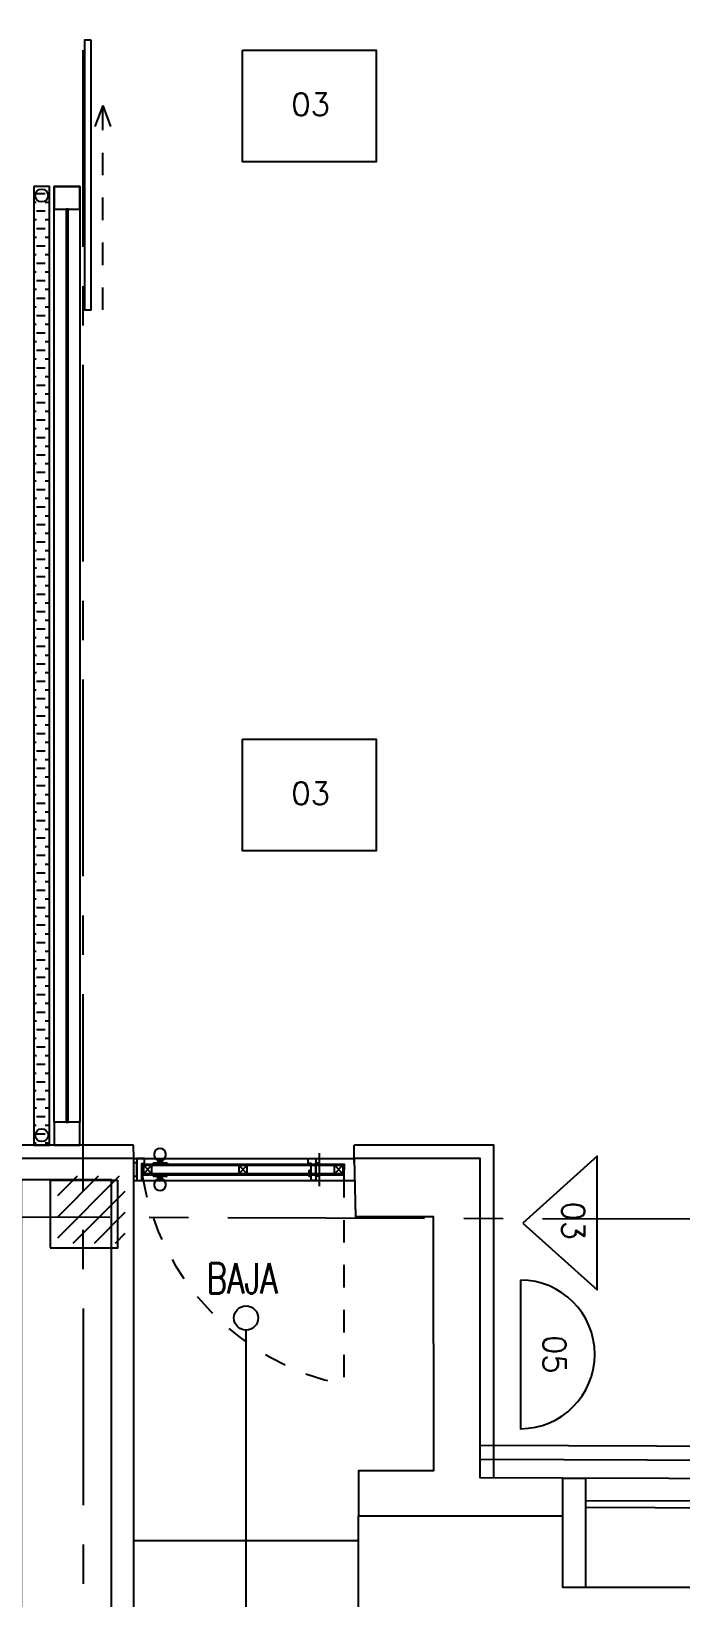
# Model space of a CAD drawing. Extents: x -4 to 325, y -1 to 181.
# Drawn here: x 7.65 to 10.54, y 3.9 to 10.87 of the extents above; entities that cross this region are included whole.
import ezdxf
from ezdxf.enums import TextEntityAlignment as Align

# ---------------------------------------------------------------- set-up
doc = ezdxf.new("R2010")
doc.units = 0
doc.header["$LTSCALE"] = 0.7
doc.header["$MEASUREMENT"] = 0
for name, pattern in [('REC4_A1-00_PLANTA GENERAL$0$X-PP$0$AXA-PP-PB$0$AXA-PP-PB$0$DEMO', [0.2, 0.1, -0.1]), ('REC4_A1-00_PLANTA GENERAL$1$X-BB$0$CENTER', [2, 1.25, -0.25, 0.25, -0.25]), ('REC4_A1-00_PLANTA GENERAL$1$X-BB$0$HIDDEN2', [0.1875, 0.125, -0.0625]), ('X-BB$0$HIDDEN2', [0.1875, 0.125, -0.0625])]:
    doc.linetypes.add(name, pattern=pattern)
doc.layers.get('0').update_dxf_attribs({"linetype": 'CONTINUOUS'})
for name, color, linetype in [('REC4_A1-00_PLANTA GENERAL$0$BB$0$A-DOOR', 251, 'CONTINUOUS'), ('REC4_A1-00_PLANTA GENERAL$0$BB$0$A-WALL-HEAD', 251, 'CONTINUOUS'), ('REC4_A1-00_PLANTA GENERAL$0$PP$0$I-FLOR-RAIS', 253, 'CONTINUOUS'), ('REC4_A1-00_PLANTA GENERAL$1$ACABADO INTERIOR', 4, 'CONTINUOUS'), ('REC4_A1-00_PLANTA GENERAL$1$BB$0$A-COLS', 251, 'CONTINUOUS'), ('REC4_A1-00_PLANTA GENERAL$1$BB$0$A-GLAZ', 251, 'CONTINUOUS'), ('REC4_A1-00_PLANTA GENERAL$1$BB$0$A-GRID', 251, 'REC4_A1-00_PLANTA GENERAL$1$X-BB$0$CENTER'), ('REC4_A1-00_PLANTA GENERAL$1$BB$0$A-NOTE-BB', 251, 'CONTINUOUS'), ('REC4_A1-00_PLANTA GENERAL$1$BB$0$A-WALL-FULL', 251, 'CONTINUOUS'), ('REC4_A1-00_PLANTA GENERAL$1$BB$0$A-WALL-PRHT', 251, 'CONTINUOUS'), ('REC4_A1-00_PLANTA GENERAL$1$FN$0$I-FURN-FREE', 1, 'CONTINUOUS'), ('REC4_A1-00_PLANTA GENERAL$1$LAMBRINES', 3, 'CONTINUOUS'), ('REC4_A1-00_PLANTA GENERAL$1$PP$0$I-CANCELERIA', 253, 'CONTINUOUS'), ('REC4_A1-00_PLANTA GENERAL$1$PP$0$I-FLOR-CASE', 253, 'CONTINUOUS'), ('REC4_A1-00_PLANTA GENERAL$1$PP$0$I-GLAZ', 253, 'CONTINUOUS')]:
    doc.layers.add(name, color=color, linetype=linetype)
doc.styles.add('REC4_A1-00_PLANTA GENERAL$0$X-FN$0$ARIAL', font='arial.ttf')
doc.styles.add('REC4_A1-00_PLANTA GENERAL$1$X-BB$0$ROMANS', font='romans.shx', dxfattribs={"width": 0.75})
doc.styles.add('ROMANS', font='romans.shx', dxfattribs={"width": 0.75})

# ---------------------------------------------------------------- blocks, each defined once
blk = doc.blocks.new('REC4_A1-00_PLANTA GENERAL', base_point=(3911.2412, -3265.1096))
at = {"layer": 'REC4_A1-00_PLANTA GENERAL$0$PP$0$I-FLOR-RAIS'}
h = blk.add_hatch(dxfattribs=at)
h.set_pattern_fill('DASH', color=256, scale=0.31)
h.paths.add_polyline_path([(7.662, 10.1839), (7.662, 5.918), (7.7315, 5.918), (7.7315, 10.1839)])
at = {"layer": 'REC4_A1-00_PLANTA GENERAL$1$BB$0$A-GRID'}
h = blk.add_hatch(dxfattribs=at)
h.set_pattern_fill('ANSI31', color=8, scale=0.53)
h.set_pattern_definition([(45, (0.03352, 0.020166), (-0.046845824, 0.046845824), [])])
h.paths.add_polyline_path([(1.5678, 35.8547), (1.2166, 35.8547), (1.2166, 35.4908), (1.5678, 35.4908)])
h.paths.add_polyline_path([(8.0551, 35.8047), (7.7553, 35.8047), (7.7553, 35.5143), (8.0551, 35.5143)])
h.paths.add_polyline_path([(14.5753, 35.809), (14.2754, 35.809), (14.2754, 35.5187), (14.5753, 35.5187)])
h.paths.add_polyline_path([(21.0466, 35.804), (20.7468, 35.804), (20.7468, 35.5137), (21.0466, 35.5137)])
edge = h.paths.add_edge_path()
edge.add_arc((27.4259, 35.604), 0.1568, 0, 360)
h.paths.add_polyline_path([(34.1147, 35.7939), (33.8148, 35.7939), (33.8148, 35.5036), (34.1147, 35.5036)])
h.paths.add_polyline_path([(40.5576, 35.789), (40.2578, 35.789), (40.2578, 35.4986), (40.5576, 35.4986)])
edge = h.paths.add_edge_path()
edge.add_arc((46.9701, 35.6385), 0.2128, 0, 360)
edge = h.paths.add_edge_path()
edge.add_arc((33.9335, 29.5702), 0.1716, 0, 360)
h.paths.add_polyline_path([(1.5768, 29.8317), (1.2256, 29.8317), (1.2256, 29.4678), (1.5768, 29.4678)])
h.paths.add_polyline_path([(8.0508, 29.7868), (7.75, 29.7868), (7.75, 29.4871), (8.0508, 29.4871)])
h.paths.add_polyline_path([(14.3851, 29.7988), (14.2624, 29.7988), (14.2624, 29.4991), (14.3821, 29.4991)])
h.paths.add_polyline_path([(14.5632, 29.7988), (14.3851, 29.7988), (14.3821, 29.4991), (14.5632, 29.4991)])
h.paths.add_polyline_path([(21.1221, 29.5527), (20.7989, 29.5517), (20.7989, 29.3933), (21.1221, 29.3933)])
h.paths.add_polyline_path([(21.1221, 29.8224), (21.0453, 29.8224), (20.7989, 29.8217), (20.7989, 29.5517), (21.1221, 29.5527)])
h.paths.add_polyline_path([(27.542, 29.7729), (27.2913, 29.7729), (27.2913, 29.5231), (27.542, 29.5231)])
h.paths.add_polyline_path([(40.5264, 29.7716), (40.2757, 29.7716), (40.2757, 29.5218), (40.5264, 29.5218)])
h.paths.add_polyline_path([(47.0764, 29.8019), (46.7664, 29.8019), (46.7664, 29.4919), (47.0764, 29.4919)])
h.paths.add_polyline_path([(1.565, 23.8478), (1.2138, 23.8478), (1.2138, 23.4839), (1.565, 23.4839)])
h.paths.add_polyline_path([(7.9956, 23.8084), (7.6948, 23.8084), (7.6948, 23.5086), (7.9956, 23.5086)])
h.paths.add_polyline_path([(14.5958, 23.8058), (14.2249, 23.8067), (14.2249, 23.507), (14.5929, 23.5061)])
h.paths.add_polyline_path([(14.5258, 23.8058), (14.5958, 23.8058), (14.5929, 23.5061), (14.5258, 23.5061)], flags=16)
h.paths.add_polyline_path([(27.5327, 23.7392), (27.282, 23.7392), (27.282, 23.4894), (27.5327, 23.4894)])
edge = h.paths.add_edge_path()
edge.add_arc((33.9155, 23.6003), 0.1566, 0, 360)
h.paths.add_polyline_path([(40.5198, 23.6763), (40.2691, 23.6763), (40.2691, 23.4631), (40.5198, 23.4631)])
h.paths.add_polyline_path([(40.5198, 23.7129), (40.269, 23.7129), (40.269, 23.6763), (40.5198, 23.6763)])
h.paths.add_polyline_path([(47.0605, 23.6763), (46.8098, 23.6763), (46.8098, 23.4498), (47.0605, 23.4498)])
h.paths.add_polyline_path([(47.0605, 23.6997), (46.8098, 23.6997), (46.8098, 23.6763), (47.0605, 23.6763)])
h.paths.add_polyline_path([(1.5458, 17.8473), (1.1946, 17.8473), (1.1946, 17.4834), (1.5458, 17.4834)])
h.paths.add_polyline_path([(8.0633, 17.8071), (7.7625, 17.8071), (7.7625, 17.5074), (8.0633, 17.5074)])
h.paths.add_polyline_path([(14.4343, 17.7919), (14.3217, 17.7919), (14.3217, 17.4921), (14.4285, 17.4921)])
h.paths.add_polyline_path([(14.6226, 17.7919), (14.4343, 17.7919), (14.4285, 17.4921), (14.6226, 17.4921)])
h.paths.add_polyline_path([(27.5235, 17.756), (27.2727, 17.756), (27.2727, 17.5062), (27.5235, 17.5062)])
edge = h.paths.add_edge_path()
edge.add_arc((33.905, 17.5767), 0.1574, 0, 360)
h.paths.add_polyline_path([(40.5132, 17.7384), (40.3113, 17.7384), (40.3113, 17.5259), (40.5132, 17.5259)])
h.paths.add_polyline_path([(40.3113, 17.7384), (40.2625, 17.7384), (40.2625, 17.4886), (40.5132, 17.4886), (40.5132, 17.5259), (40.3113, 17.5259)])
h.paths.add_polyline_path([(47.0683, 17.7542), (46.7674, 17.7542), (46.7674, 17.5259), (47.0683, 17.5259)])
h.paths.add_polyline_path([(47.0683, 17.5259), (46.7674, 17.5259), (46.7674, 17.4544), (47.0683, 17.4544)])
h.paths.add_polyline_path([(1.5739, 11.86), (1.2227, 11.86), (1.2227, 11.4962), (1.5739, 11.4962)])
h.paths.add_polyline_path([(8.0659, 11.8138), (7.765, 11.8138), (7.765, 11.514), (8.0659, 11.514)])
h.paths.add_polyline_path([(14.5258, 11.7988), (14.2249, 11.7988), (14.2249, 11.499), (14.5258, 11.499)])
h.paths.add_polyline_path([(21.0742, 11.6829), (20.7512, 11.6844), (20.7512, 11.4144), (21.0742, 11.4144)])
h.paths.add_polyline_path([(21.0742, 11.7656), (20.7512, 11.7656), (20.7512, 11.6844), (21.0742, 11.6829)])
h.paths.add_polyline_path([(27.5142, 11.7439), (27.2635, 11.7439), (27.2635, 11.4941), (27.5142, 11.4941)])
edge = h.paths.add_edge_path()
edge.add_arc((33.8803, 11.59), 0.1553, 0, 360)
h.paths.add_polyline_path([(40.5065, 11.7154), (40.2558, 11.7154), (40.2558, 11.464), (40.5065, 11.464)])
h.paths.add_polyline_path([(47.0258, 11.6987), (46.775, 11.6987), (46.775, 11.4489), (47.0258, 11.4489)])
h.paths.add_polyline_path([(1.5513, 5.8383), (1.2001, 5.8383), (1.2001, 5.4744), (1.5513, 5.4744)])
h.paths.add_polyline_path([(8.0395, 5.7813), (7.7676, 5.7813), (7.7676, 5.4815), (8.0395, 5.4815)])
h.paths.add_polyline_path([(8.0685, 5.7813), (8.0395, 5.7813), (8.0395, 5.4815), (8.0685, 5.4815)])
h.paths.add_polyline_path([(14.5132, 5.7555), (14.2123, 5.7555), (14.2123, 5.4558), (14.5132, 5.4558)])
h.paths.add_polyline_path([(21.0084, 5.7048), (20.7577, 5.7048), (20.7577, 5.455), (21.0084, 5.455)])
h.paths.add_polyline_path([(27.5299, 5.7035), (27.229, 5.7035), (27.229, 5.4037), (27.5299, 5.4037)])
h.paths.add_polyline_path([(34.0162, 5.6528), (33.7655, 5.6528), (33.7655, 5.403), (34.0162, 5.403)])
h.paths.add_polyline_path([(40.4672, 5.6155), (40.2072, 5.6155), (40.2072, 5.3555), (40.4672, 5.3555)])
edge = h.paths.add_edge_path()
edge.add_arc((46.8827, 5.476), 0.1877, 0, 360)
at = {"layer": 'REC4_A1-00_PLANTA GENERAL$0$BB$0$A-DOOR'}
for p, q in [((8.1489, 5.8287), (8.1862, 5.7895)), ((8.1489, 5.7895), (8.1862, 5.8287)), ((8.1919, 5.8385), (8.2547, 5.8385)), ((8.1919, 5.8385), (8.1919, 5.8336)), ((8.1919, 5.8385), (8.1919, 5.8336)), ((8.1929, 5.8385), (8.1929, 5.8336)), ((8.1939, 5.8385), (8.1939, 5.8336)), ((8.1948, 5.8385), (8.1948, 5.8336)), ((8.1958, 5.8385), (8.1958, 5.8336)), ((8.1968, 5.8385), (8.1968, 5.8336)), ((8.1978, 5.8385), (8.1978, 5.8336)), ((8.1988, 5.8385), (8.1988, 5.8336)), ((8.2007, 5.8385), (8.2007, 5.8336)), ((8.2027, 5.8385), (8.2027, 5.8336)), ((8.2047, 5.8385), (8.2047, 5.8336)), ((8.2076, 5.8385), (8.2076, 5.8336)), ((8.2115, 5.8385), (8.2115, 5.8336)), ((8.2135, 5.8512), (8.2331, 5.8512)), ((8.2135, 5.8512), (8.2135, 5.8385)), ((8.215, 5.8512), (8.215, 5.8385)), ((8.2164, 5.8512), (8.2164, 5.8385)), ((8.2164, 5.8385), (8.2164, 5.8336)), ((8.2194, 5.8512), (8.2194, 5.8385)), ((8.2233, 5.8385), (8.2233, 5.8336)), ((8.2272, 5.8512), (8.2272, 5.8385)), ((8.2302, 5.8512), (8.2302, 5.8385)), ((8.2302, 5.8385), (8.2302, 5.8336)), ((8.2316, 5.8512), (8.2316, 5.8385)), ((8.2331, 5.8512), (8.2331, 5.8385)), ((8.2351, 5.8385), (8.2351, 5.8336)), ((8.239, 5.8385), (8.239, 5.8336)), ((8.2419, 5.8385), (8.2419, 5.8336)), ((8.2439, 5.8385), (8.2439, 5.8336)), ((8.2459, 5.8385), (8.2459, 5.8336)), ((8.2478, 5.8385), (8.2478, 5.8336)), ((8.2488, 5.8385), (8.2488, 5.8336)), ((8.2498, 5.8385), (8.2498, 5.8336)), ((8.2508, 5.8385), (8.2508, 5.8336)), ((8.2517, 5.8385), (8.2517, 5.8336)), ((8.2527, 5.8385), (8.2527, 5.8336)), ((8.2537, 5.8385), (8.2537, 5.8336)), ((8.2547, 5.8385), (8.2547, 5.8336)), ((8.2547, 5.8385), (8.2547, 5.8336)), ((8.574, 5.7895), (8.6113, 5.8287)), ((8.574, 5.8287), (8.6113, 5.7895)), ((8.8873, 5.8068), (8.8886, 5.8068)), ((8.8873, 5.7837), (8.8873, 5.8068)), ((8.8886, 5.8068), (8.8886, 5.7843)), ((8.8896, 5.8068), (8.8909, 5.8068)), ((8.8896, 5.8068), (8.8896, 5.7843)), ((8.8909, 5.8068), (8.8909, 5.7837)), ((9.0364, 5.8287), (8.9991, 5.7895)), ((9.0364, 5.7895), (8.9991, 5.8287)), ((8.1919, 5.7797), (8.1919, 5.7846)), ((8.1919, 5.7797), (8.1919, 5.7846)), ((8.1919, 5.7797), (8.2547, 5.7797)), ((8.1929, 5.7797), (8.1929, 5.7846)), ((8.1939, 5.7797), (8.1939, 5.7846)), ((8.1948, 5.7797), (8.1948, 5.7846)), ((8.1958, 5.7797), (8.1958, 5.7846)), ((8.1968, 5.7797), (8.1968, 5.7846)), ((8.1978, 5.7797), (8.1978, 5.7846)), ((8.1988, 5.7797), (8.1988, 5.7846)), ((8.2007, 5.7797), (8.2007, 5.7846)), ((8.2027, 5.7797), (8.2027, 5.7846)), ((8.2047, 5.7797), (8.2047, 5.7846)), ((8.2076, 5.7797), (8.2076, 5.7846)), ((8.2115, 5.7797), (8.2115, 5.7846)), ((8.2135, 5.767), (8.2135, 5.7797)), ((8.2135, 5.767), (8.2331, 5.767)), ((8.215, 5.767), (8.215, 5.7797)), ((8.2164, 5.7797), (8.2164, 5.7846)), ((8.2164, 5.767), (8.2164, 5.7797)), ((8.2194, 5.767), (8.2194, 5.7797)), ((8.2233, 5.7797), (8.2233, 5.7846)), ((8.2272, 5.767), (8.2272, 5.7797)), ((8.2302, 5.7797), (8.2302, 5.7846)), ((8.2302, 5.767), (8.2302, 5.7797)), ((8.2316, 5.767), (8.2316, 5.7797)), ((8.2331, 5.767), (8.2331, 5.7797)), ((8.2351, 5.7797), (8.2351, 5.7846)), ((8.239, 5.7797), (8.239, 5.7846)), ((8.2419, 5.7797), (8.2419, 5.7846)), ((8.2439, 5.7797), (8.2439, 5.7846)), ((8.2459, 5.7797), (8.2459, 5.7846)), ((8.2478, 5.7797), (8.2478, 5.7846)), ((8.2488, 5.7797), (8.2488, 5.7846)), ((8.2498, 5.7797), (8.2498, 5.7846)), ((8.2508, 5.7797), (8.2508, 5.7846)), ((8.2517, 5.7797), (8.2517, 5.7846)), ((8.2527, 5.7797), (8.2527, 5.7846)), ((8.2537, 5.7797), (8.2537, 5.7846)), ((8.2547, 5.7797), (8.2547, 5.7846)), ((8.2547, 5.7797), (8.2547, 5.7846))]:
    blk.add_line(p, q, dxfattribs=at)
at = {"layer": 'REC4_A1-00_PLANTA GENERAL$0$BB$0$A-DOOR', "color": 8, "linetype": 'REC4_A1-00_PLANTA GENERAL$1$X-BB$0$HIDDEN2'}
blk.add_line((9.0413, 5.7846), (9.0413, 4.8527), dxfattribs=at)
at = {"layer": 'REC4_A1-00_PLANTA GENERAL$0$BB$0$A-DOOR'}
for points in [[(8.1203, 5.8581), (8.1203, 5.76), (8.1419, 5.76), (8.1419, 5.8355), (8.1546, 5.8355), (8.1546, 5.8581), (8.1203, 5.8581), (8.1203, 5.8581)], [(8.9167, 5.8581), (8.9167, 5.76), (8.8951, 5.76), (8.8951, 5.8355), (8.8824, 5.8355), (8.8824, 5.8581), (8.9167, 5.8581), (8.9167, 5.8581)], [(9.0364, 5.7895), (8.1489, 5.7895), (8.1489, 5.8287), (9.0364, 5.8287)]]:
    blk.add_lwpolyline(points, dxfattribs=at)
for points in [[(8.1203, 5.8385), (8.1203, 5.8385), (8.1056, 5.8385), (8.1056, 5.8385), (8.1056, 5.7797), (8.1203, 5.7797)], [(9.0413, 5.7846), (8.144, 5.7846), (8.144, 5.8336), (9.0432, 5.8336), (9.0432, 5.8078), (9.0413, 5.8078)], [(8.1489, 5.7895), (8.1862, 5.7895), (8.1862, 5.8287), (8.1489, 5.8287)], [(8.574, 5.7895), (8.6113, 5.7895), (8.6113, 5.8287), (8.574, 5.8287)], [(8.9167, 5.8385), (8.9167, 5.8385), (8.9314, 5.8385), (8.9314, 5.8385), (8.9314, 5.7797), (8.9167, 5.7797)], [(9.0364, 5.7895), (8.9991, 5.7895), (8.9991, 5.8287), (9.0364, 5.8287)]]:
    blk.add_lwpolyline(points, close=True, dxfattribs=at)
blk.add_circle((8.8891, 5.7814), 0.00296, dxfattribs=at)
for centre, start, end in [((8.2233, 5.8758), 291.73846, 248.26154), ((8.2233, 5.7424), 111.73846, 68.26154)]:
    blk.add_arc(centre, 0.0265, start, end, dxfattribs=at)
at = {"layer": 'REC4_A1-00_PLANTA GENERAL$0$BB$0$A-DOOR', "color": 8, "linetype": 'REC4_A1-00_PLANTA GENERAL$1$X-BB$0$HIDDEN2'}
blk.add_arc((9.2671, 5.9681), 1.138, 189.28111, 258.55301, dxfattribs=at)
at = {"layer": 'REC4_A1-00_PLANTA GENERAL$0$BB$0$A-WALL-HEAD'}
for p, q in [((8.1056, 5.8581), (9.0865, 5.8581)), ((8.1056, 5.76), (9.0865, 5.76))]:
    blk.add_line(p, q, dxfattribs=at)
at = {"layer": 'REC4_A1-00_PLANTA GENERAL$0$PP$0$I-FLOR-RAIS', "linetype": 'REC4_A1-00_PLANTA GENERAL$0$X-PP$0$AXA-PP-PB$0$AXA-PP-PB$0$DEMO'}
for points in [[(7.9689, 9.6343), (7.9689, 10.5448), (7.9273, 10.436)], [(7.9689, 10.5448), (8.0074, 10.4389)]]:
    blk.add_lwpolyline(points, dxfattribs=at)
at = {"layer": 'REC4_A1-00_PLANTA GENERAL$1$ACABADO INTERIOR'}
blk.add_lwpolyline([(47.6555, 4.3675), (9.6483, 4.5182)], dxfattribs=at)
at = {"layer": 'REC4_A1-00_PLANTA GENERAL$1$BB$0$A-COLS'}
for points in [[(7.7341, 5.4614), (8.0349, 5.4614), (8.0349, 5.7611), (7.7341, 5.7611)], [(10.116, 3.95), (10.016, 3.95), (10.016, 4.4355), (10.116, 4.4351)]]:
    blk.add_lwpolyline(points, close=True, dxfattribs=at)
at = {"layer": 'REC4_A1-00_PLANTA GENERAL$1$BB$0$A-GLAZ'}
for points in [[(11.0484, 4.3314), (10.116, 4.3351)], [(11.0483, 4.3014), (10.1159, 4.3051)]]:
    blk.add_lwpolyline(points, dxfattribs=at)
at = {"layer": 'REC4_A1-00_PLANTA GENERAL$1$BB$0$A-GRID'}
blk.add_line((-2.6753, 5.6297, 1.5468), (52.8043, 5.4615, -3.1299), dxfattribs=at)
blk.add_lwpolyline([(7.8833, -1.2847), (7.8727, 43.0092)], dxfattribs=at)
at = {"layer": 'REC4_A1-00_PLANTA GENERAL$1$BB$0$A-WALL-FULL'}
for p, q in [((8.1056, 5.8827), (8.1056, 5.7355)), ((8.9314, 5.8827), (8.9314, 5.7355)), ((8.1059, 4.158), (9.1059, 4.158))]:
    blk.add_line(p, q, dxfattribs=at)
for points in [[(7.5059, 5.858), (7.5059, 1.258), (8.1059, 1.258), (8.1059, 5.858)], [(7.6059, 1.358), (7.6059, 5.7649), (8.0059, 5.7649), (8.0059, 1.358)]]:
    blk.add_lwpolyline(points, close=True, dxfattribs=at)
for points in [[(10.016, 4.4355), (9.6482, 4.437), (9.6486, 5.8576), (9.0868, 5.8581), (9.0923, 5.6), (9.4386, 5.6), (9.4409, 4.4683), (9.1059, 4.4683), (9.1059, 4.2683), (10.016, 4.2683)], [(45.765, 4.2938), (10.116, 4.4351)]]:
    blk.add_lwpolyline(points, dxfattribs=at)
for points in [[(7.0059, 1.258, 1), (8.6059, 1.258), (8.6059, 5.0947)], [(6.5059, 4.3), (6.5059, 1.258, 1), (9.1059, 1.258), (9.1059, 4.2683)]]:
    blk.add_lwpolyline(points, format="xyb", dxfattribs=at)
blk.add_circle((8.6059, 5.1486), 0.0539, dxfattribs=at)
at = {"layer": 'REC4_A1-00_PLANTA GENERAL$1$BB$0$A-WALL-PRHT'}
blk.add_lwpolyline([(45.715, 3.95), (45.765, 3.95), (10.116, 3.95)], dxfattribs=at)
at = {"layer": 'REC4_A1-00_PLANTA GENERAL$1$LAMBRINES'}
for points in [[(8.1056, 5.9181), (7.4459, 5.918), (7.4459, 4.6463), (6.6606, 4.6463)], [(8.1059, 5.858), (8.1056, 5.9181)], [(9.0865, 5.8385), (9.0869, 5.9176)], [(9.7082, 4.437), (9.7086, 5.9176), (9.0869, 5.9176)], [(9.6488, 4.582), (47.656, 4.4384)]]:
    blk.add_lwpolyline(points, dxfattribs=at)
at = {"layer": 'REC4_A1-00_PLANTA GENERAL$1$PP$0$I-CANCELERIA'}
for points in [[(7.8665, 10.1839), (7.8665, 6.0197), (7.7522, 6.0197), (7.7522, 10.1839)], [(7.8665, 10.0823), (7.8665, 10.1839), (7.7522, 10.1839), (7.7522, 10.0823)], [(7.8665, 5.9181), (7.8665, 6.0197), (7.7522, 6.0197), (7.7522, 5.9181)]]:
    blk.add_lwpolyline(points, close=True, dxfattribs=at)
at = {"layer": 'REC4_A1-00_PLANTA GENERAL$1$PP$0$I-FLOR-CASE'}
blk.add_lwpolyline([(7.662, 10.1839), (7.662, 5.918), (7.7315, 5.918), (7.7315, 10.1839)], close=True, dxfattribs=at)
for centre in [(7.6961, 10.1437), (7.6968, 5.962)]:
    blk.add_circle(centre, 0.0285, dxfattribs=at)
at = {"layer": 'REC4_A1-00_PLANTA GENERAL$1$PP$0$I-GLAZ'}
for points in [[(7.9165, 10.8343), (7.8865, 10.8343), (7.8865, 9.6343), (7.9165, 9.6343)], [(7.8048, 6.0197), (7.8138, 6.0197), (7.8138, 10.0823), (7.8048, 10.0823)]]:
    blk.add_lwpolyline(points, close=True, dxfattribs=at)
at = {"layer": 'REC4_A1-00_PLANTA GENERAL$1$BB$0$A-NOTE-BB', "insert": (8.4303, 5.3928, -3.3323), "char_height": 0.13508, "width": 0.611892, "attachment_point": 1, "style": 'REC4_A1-00_PLANTA GENERAL$1$X-BB$0$ROMANS'}
blk.add_mtext('\\A1;BAJA', dxfattribs=at)
at = {"layer": 'REC4_A1-00_PLANTA GENERAL$1$FN$0$I-FURN-FREE', "style": 'REC4_A1-00_PLANTA GENERAL$0$X-FN$0$ARIAL', "text_generation_flag": 4}
for tag, p, height in [('ITEXT', (44.0612, 35.3807), 0.0358), ('CAPQT', (44.1235, 34.7232), 0.00704), ('CAPMC', (44.1235, 34.7232), 0.00704), ('CAPMG', (44.1235, 34.7232), 0.00704), ('STYLE', (44.1235, 34.7232), 0.0572), ('STYLE', (44.1235, 34.7232), 0.0572), ('CAPPN', (44.1235, 34.7232), 0.0715), ('L3', (44.1235, 34.7232), 0.0715), ('L1', (44.1235, 34.7232), 0.0715), ('L2', (44.1235, 34.7232), 0.0715)]:
    blk.add_attdef(tag, p, '', height=height, dxfattribs=at)
for tag, p, height, rotation in [('ITEXT', (42.9913, 35.0599), 0.0358, 30), ('ITEXT', (45.1482, 35.1235), 0.0358, 330), ('STYLE', (43.374, 34.5216), 0.0572, 30), ('STYLE', (43.374, 34.5216), 0.0572, 30), ('CAPPN', (43.374, 34.5216), 0.0715, 30), ('L1', (43.374, 34.5216), 0.0715, 30), ('L2', (43.374, 34.5216), 0.0715, 30), ('CAPMG', (43.374, 34.5216), 0.00704, 30), ('CAPMC', (43.374, 34.5216), 0.00704, 30), ('CAPQT', (43.374, 34.5216), 0.00704, 30), ('L3', (43.374, 34.5216), 0.0715, 30), ('L1', (44.8734, 34.523), 0.0715, 330), ('L3', (44.8734, 34.523), 0.0715, 330), ('L2', (44.8734, 34.523), 0.0715, 330), ('CAPPN', (44.8734, 34.523), 0.0715, 330), ('STYLE', (44.8734, 34.523), 0.0572, 330), ('STYLE', (44.8734, 34.523), 0.0572, 330), ('CAPMC', (44.8734, 34.523), 0.00704, 330), ('CAPMG', (44.8734, 34.523), 0.00704, 330), ('CAPQT', (44.8734, 34.523), 0.00704, 330), ('ITEXT', (42.2251, 34.2472), 0.0358, 60), ('ITEXT', (45.9609, 34.3573), 0.0358, 300), ('CAPPN', (42.8256, 33.9723), 0.0715, 60), ('STYLE', (42.8256, 33.9723), 0.0572, 60), ('STYLE', (42.8256, 33.9723), 0.0572, 60), ('L1', (42.8256, 33.9723), 0.0715, 60), ('L2', (42.8256, 33.9723), 0.0715, 60), ('L3', (42.8256, 33.9723), 0.0715, 60), ('CAPMG', (42.8256, 33.9723), 0.00704, 60), ('CAPMC', (42.8256, 33.9723), 0.00704, 60), ('CAPQT', (42.8256, 33.9723), 0.00704, 60), ('L1', (45.4227, 33.9746), 0.0715, 300), ('L3', (45.4227, 33.9746), 0.0715, 300), ('L2', (45.4227, 33.9746), 0.0715, 300), ('CAPPN', (45.4227, 33.9746), 0.0715, 300), ('STYLE', (45.4227, 33.9746), 0.0572, 300), ('STYLE', (45.4227, 33.9746), 0.0572, 300), ('CAPMC', (45.4227, 33.9746), 0.00704, 300), ('CAPMG', (45.4227, 33.9746), 0.00704, 300), ('CAPQT', (45.4227, 33.9746), 0.00704, 300), ('CAPPN', (42.6254, 33.2225), 0.0715, 90), ('STYLE', (42.6254, 33.2225), 0.0572, 90), ('STYLE', (42.6254, 33.2225), 0.0572, 90), ('L3', (42.6254, 33.2225), 0.0715, 90), ('L1', (42.6254, 33.2225), 0.0715, 90), ('L2', (42.6254, 33.2225), 0.0715, 90), ('ITEXT', (41.9679, 33.1602), 0.0358, 90), ('CAPQT', (42.6254, 33.2225), 0.00704, 90), ('CAPMG', (42.6254, 33.2225), 0.00704, 90), ('CAPMC', (42.6254, 33.2225), 0.00704, 90), ('ITEXT', (46.2817, 33.2874), 0.0358, 270), ('CAPPN', (45.6242, 33.2251), 0.0715, 270), ('L3', (45.6242, 33.2251), 0.0715, 270), ('L2', (45.6242, 33.2251), 0.0715, 270), ('L1', (45.6242, 33.2251), 0.0715, 270), ('STYLE', (45.6242, 33.2251), 0.0572, 270), ('STYLE', (45.6242, 33.2251), 0.0572, 270), ('CAPMC', (45.6242, 33.2251), 0.00704, 270), ('CAPMG', (45.6242, 33.2251), 0.00704, 270), ('CAPQT', (45.6242, 33.2251), 0.00704, 270), ('CAPPN', (42.8269, 32.4729), 0.0715, 120), ('STYLE', (42.8269, 32.4729), 0.0572, 120), ('STYLE', (42.8269, 32.4729), 0.0572, 120), ('L1', (42.8269, 32.4729), 0.0715, 120), ('L2', (42.8269, 32.4729), 0.0715, 120), ('L3', (42.8269, 32.4729), 0.0715, 120), ('CAPMG', (42.8269, 32.4729), 0.00704, 120), ('CAPMC', (42.8269, 32.4729), 0.00704, 120), ('CAPQT', (42.8269, 32.4729), 0.00704, 120), ('CAPPN', (45.424, 32.4752), 0.0715, 240), ('STYLE', (45.424, 32.4752), 0.0572, 240), ('STYLE', (45.424, 32.4752), 0.0572, 240), ('L2', (45.424, 32.4752), 0.0715, 240), ('L3', (45.424, 32.4752), 0.0715, 240), ('L1', (45.424, 32.4752), 0.0715, 240), ('CAPMG', (45.424, 32.4752), 0.00704, 240), ('CAPQT', (45.424, 32.4752), 0.00704, 240), ('CAPMC', (45.424, 32.4752), 0.00704, 240), ('ITEXT', (42.2887, 32.0903), 0.0358, 120), ('ITEXT', (46.0245, 32.2004), 0.0358, 240), ('CAPPN', (43.3762, 31.9246), 0.0715, 150), ('STYLE', (43.3762, 31.9246), 0.0572, 150), ('STYLE', (43.3762, 31.9246), 0.0572, 150), ('L1', (43.3762, 31.9246), 0.0715, 150), ('L2', (43.3762, 31.9246), 0.0715, 150), ('L3', (43.3762, 31.9246), 0.0715, 150), ('CAPMG', (43.3762, 31.9246), 0.00704, 150), ('CAPMC', (43.3762, 31.9246), 0.00704, 150), ('CAPQT', (43.3762, 31.9246), 0.00704, 150), ('CAPPN', (44.8757, 31.9259), 0.0715, 210), ('STYLE', (44.8757, 31.9259), 0.0572, 210), ('STYLE', (44.8757, 31.9259), 0.0572, 210), ('L2', (44.8757, 31.9259), 0.0715, 210), ('L3', (44.8757, 31.9259), 0.0715, 210), ('L1', (44.8757, 31.9259), 0.0715, 210), ('CAPMG', (44.8757, 31.9259), 0.00704, 210), ('CAPMC', (44.8757, 31.9259), 0.00704, 210), ('CAPQT', (44.8757, 31.9259), 0.00704, 210), ('CAPPN', (44.1261, 31.7244), 0.0715, 180), ('L3', (44.1261, 31.7244), 0.0715, 180), ('L1', (44.1261, 31.7244), 0.0715, 180), ('L2', (44.1261, 31.7244), 0.0715, 180), ('STYLE', (44.1261, 31.7244), 0.0572, 180), ('STYLE', (44.1261, 31.7244), 0.0572, 180), ('CAPMG', (44.1261, 31.7244), 0.00704, 180), ('CAPMC', (44.1261, 31.7244), 0.00704, 180), ('CAPQT', (44.1261, 31.7244), 0.00704, 180), ('ITEXT', (43.1014, 31.3241), 0.0358, 150), ('ITEXT', (45.2583, 31.3876), 0.0358, 210), ('ITEXT', (44.1884, 31.0669), 0.0358, 180)]:
    blk.add_attdef(tag, p, '', height=height, rotation=rotation, dxfattribs=at)
for tag, p, height, width in [('ITEXT', (44.1112, 34.7804), 0.0286, 0.75), ('PSUT1', (44.1235, 34.7232), 0.0572, 0.65), ('PSUT2', (44.1235, 34.7232), 0.0572, 0.65), ('PSUT3', (44.1235, 34.7232), 0.0572, 0.65)]:
    blk.add_attdef(tag, p, '', height=height, dxfattribs=dict(at, width=width))
for tag, p, height, rotation, width in [('ITEXT', (43.3348, 34.565), 0.0286, 30, 0.75), ('PSUT1', (43.374, 34.5216), 0.0572, 30, 0.65), ('PSUT2', (43.374, 34.5216), 0.0572, 30, 0.65), ('PSUT3', (43.374, 34.5216), 0.0572, 30, 0.65), ('ITEXT', (44.8914, 34.5786), 0.0286, 330, 0.75), ('PSUT1', (44.8734, 34.523), 0.0572, 330, 0.65), ('PSUT2', (44.8734, 34.523), 0.0572, 330, 0.65), ('PSUT3', (44.8734, 34.523), 0.0572, 330, 0.65), ('PSUT1', (42.8256, 33.9723), 0.0572, 60, 0.65), ('PSUT2', (42.8256, 33.9723), 0.0572, 60, 0.65), ('PSUT3', (42.8256, 33.9723), 0.0572, 60, 0.65), ('ITEXT', (42.77, 33.9903), 0.0286, 60, 0.75), ('PSUT1', (45.4227, 33.9746), 0.0572, 300, 0.65), ('PSUT2', (45.4227, 33.9746), 0.0572, 300, 0.65), ('PSUT3', (45.4227, 33.9746), 0.0572, 300, 0.65), ('ITEXT', (45.4661, 34.0138), 0.0286, 300, 0.75), ('PSUT3', (42.6254, 33.2225), 0.0572, 90, 0.65), ('PSUT1', (42.6254, 33.2225), 0.0572, 90, 0.65), ('PSUT2', (42.6254, 33.2225), 0.0572, 90, 0.65), ('ITEXT', (42.5682, 33.2102), 0.0286, 90, 0.75), ('PSUT1', (45.6242, 33.2251), 0.0572, 270, 0.65), ('PSUT2', (45.6242, 33.2251), 0.0572, 270, 0.65), ('PSUT3', (45.6242, 33.2251), 0.0572, 270, 0.65), ('ITEXT', (45.6814, 33.2373), 0.0286, 270, 0.75), ('PSUT2', (42.8269, 32.4729), 0.0572, 120, 0.65), ('PSUT1', (42.8269, 32.4729), 0.0572, 120, 0.65), ('PSUT3', (42.8269, 32.4729), 0.0572, 120, 0.65), ('ITEXT', (42.7835, 32.4337), 0.0286, 120, 0.75), ('PSUT2', (45.424, 32.4752), 0.0572, 240, 0.65), ('PSUT3', (45.424, 32.4752), 0.0572, 240, 0.65), ('PSUT1', (45.424, 32.4752), 0.0572, 240, 0.65), ('ITEXT', (45.4797, 32.4572), 0.0286, 240, 0.75), ('PSUT1', (43.3762, 31.9246), 0.0572, 150, 0.65), ('PSUT2', (43.3762, 31.9246), 0.0572, 150, 0.65), ('PSUT3', (43.3762, 31.9246), 0.0572, 150, 0.65), ('ITEXT', (43.3583, 31.8689), 0.0286, 150, 0.75), ('PSUT2', (44.8757, 31.9259), 0.0572, 210, 0.65), ('PSUT3', (44.8757, 31.9259), 0.0572, 210, 0.65), ('PSUT1', (44.8757, 31.9259), 0.0572, 210, 0.65), ('ITEXT', (44.9149, 31.8825), 0.0286, 210, 0.75), ('PSUT3', (44.1261, 31.7244), 0.0572, 180, 0.65), ('PSUT1', (44.1261, 31.7244), 0.0572, 180, 0.65), ('PSUT2', (44.1261, 31.7244), 0.0572, 180, 0.65), ('ITEXT', (44.1384, 31.6672), 0.0286, 180, 0.75)]:
    blk.add_attdef(tag, p, '', height=height, rotation=rotation, dxfattribs=dict(at, width=width))

msp = doc.modelspace()

# ---------------------------------------------------------------- block references
at = {"linetype": 'X-BB$0$HIDDEN2'}
msp.add_blockref('REC4_A1-00_PLANTA GENERAL', (3911.2412, -3265.1096), dxfattribs=at)

# ---------------------------------------------------------------- next in the draw order: linework, layer by layer
for points in [[(8.5902, 10.7901), (9.1852, 10.7901), (9.1852, 10.2939), (8.5902, 10.2939)], [(8.5902, 7.7241), (9.1852, 7.7241), (9.1852, 7.2279), (8.5902, 7.2279)]]:
    msp.add_lwpolyline(points, close=True)
msp.add_lwpolyline([(9.8384, 5.5713), (10.1692, 5.2737), (10.1692, 5.8688), (9.8384, 5.5713)])
msp.add_lwpolyline([(9.8271, 5.3175), (9.8271, 4.6559, 1)], format="xyb", close=True)

# ---------------------------------------------------------------- next in the draw order: texts
at = {"color": 7, "ltscale": 0.01, "style": 'ROMANS'}
for p in [(8.8079, 10.5492), (8.8079, 7.4832)]:
    msp.add_text('03', height=0.1, dxfattribs=at).set_placement(p, align=Align.MIDDLE_LEFT)
for s, p in [('03', (10.0618, 5.6667)), ('05', (9.9786, 5.0724))]:
    msp.add_text(s, height=0.1, rotation=270, dxfattribs=at).set_placement(p, align=Align.MIDDLE_LEFT)

doc.saveas('drawing.dxf')
